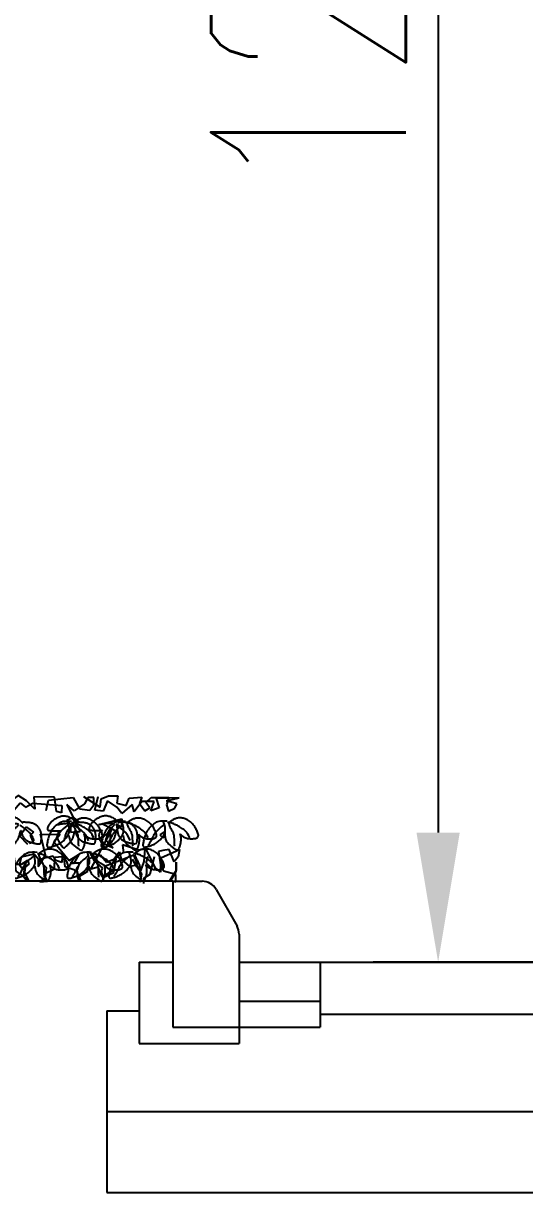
# Model space of a CAD drawing. Header units: millimetres. Extents: x 2 to 5882, y 1831 to 3462.
# Drawn here: x 568.5 to 576.23, y 2594.21 to 2612.23 of the extents above; entities that cross this region are included whole.
import ezdxf

# ---------------------------------------------------------------- set-up
doc = ezdxf.new("R2010")
doc.units = ezdxf.units.MM
for name, color, linetype in [('fz', 7, 'Continuous'), ('LH', 94, 'Continuous'), ('尺寸标注', 4, 'Continuous'), ('标注', 4, 'Continuous')]:
    doc.layers.add(name, color=color, linetype=linetype)
doc.styles.get("Standard").update_dxf_attribs({"font": 'simplex1.shx', "width": 0.7, "bigfont": 'hztxt.shx'})
doc.dimstyles.new('比例1：200', dxfattribs={"dimtxt": 3, "dimasz": 2, "dimexe": 1, "dimexo": 1, "dimgap": 0.5, "dimtad": 1, "dimlfac": 20, "dimzin": 13, "dimdsep": 46, "dimtxsty": 'Standard', "dimcen": -0.09, "dimclrd": 256, "dimclre": 256, "dimclrt": 7, "dimaunit": 1, "dimadec": 0, "dimazin": 0, "dimtfac": 0.0005, "dimtix": 1, "dimtmove": 2, "dimatfit": 3, "dimfxl": 0, "dimtolj": 1, "dimtzin": 13, "dimarcsym": 0})

# ---------------------------------------------------------------- blocks, each defined once
blk = doc.blocks.new('花')
at = {"layer": 'LH', "color": 12}
for p, q in [((-0.595, 0.368), (-0.608, 0.36)), ((-0.583, 0.375), (-0.595, 0.368)), ((-0.57, 0.383), (-0.583, 0.375)), ((-0.557, 0.389), (-0.57, 0.383)), ((-0.543, 0.395), (-0.557, 0.389)), ((-0.53, 0.4), (-0.543, 0.395)), ((-0.517, 0.404), (-0.53, 0.4)), ((-0.504, 0.407), (-0.517, 0.404)), ((-0.491, 0.409), (-0.504, 0.407)), ((-0.478, 0.41), (-0.491, 0.409)), ((-0.464, 0.41), (-0.478, 0.41)), ((-0.45, 0.409), (-0.464, 0.41)), ((-0.435, 0.407), (-0.45, 0.409)), ((-0.42, 0.404), (-0.435, 0.407)), ((-0.404, 0.4), (-0.42, 0.404)), ((-0.387, 0.394), (-0.404, 0.4)), ((-0.369, 0.387), (-0.387, 0.394)), ((-0.35, 0.377), (-0.369, 0.387)), ((-0.331, 0.365), (-0.35, 0.377)), ((-0.311, 0.351), (-0.331, 0.365)), ((0.285, 0.365), (0.269, 0.353)), ((0.302, 0.376), (0.285, 0.365)), ((0.321, 0.386), (0.302, 0.376)), ((0.342, 0.394), (0.321, 0.386)), ((0.367, 0.4), (0.342, 0.394)), ((0.396, 0.404), (0.367, 0.4)), ((0.43, 0.406), (0.396, 0.404)), ((0.43, 0.353), (0.408, 0.404)), ((0.47, 0.406), (0.43, 0.406)), ((0.489, 0.387), (0.475, 0.385)), ((0.502, 0.388), (0.489, 0.387)), ((0.497, 0.388), (0.495, 0.382)), ((0.495, 0.382), (0.495, 0.376)), ((0.495, 0.376), (0.497, 0.368)), ((0.5, 0.392), (0.497, 0.388)), ((0.497, 0.368), (0.5, 0.359)), ((0.504, 0.397), (0.5, 0.392)), ((0.515, 0.387), (0.502, 0.388)), ((0.508, 0.401), (0.504, 0.397)), ((0.514, 0.405), (0.508, 0.401)), ((0.52, 0.409), (0.514, 0.405)), ((0.527, 0.386), (0.515, 0.387)), ((0.527, 0.415), (0.52, 0.409)), ((0.535, 0.42), (0.527, 0.415)), ((0.539, 0.384), (0.527, 0.386)), ((0.543, 0.426), (0.535, 0.42)), ((0.55, 0.381), (0.539, 0.384)), ((0.551, 0.432), (0.543, 0.426)), ((0.562, 0.377), (0.55, 0.381)), ((0.56, 0.439), (0.551, 0.432)), ((0.57, 0.445), (0.56, 0.439)), ((0.575, 0.373), (0.562, 0.377)), ((0.58, 0.451), (0.57, 0.445)), ((0.587, 0.368), (0.575, 0.373)), ((0.59, 0.456), (0.58, 0.451)), ((0.601, 0.363), (0.587, 0.368)), ((0.601, 0.461), (0.59, 0.456)), ((0.612, 0.465), (0.601, 0.461)), ((0.615, 0.358), (0.601, 0.363)), ((0.624, 0.469), (0.612, 0.465)), ((0.637, 0.472), (0.624, 0.469)), ((0.65, 0.474), (0.637, 0.472)), ((0.663, 0.475), (0.65, 0.474)), ((0.678, 0.475), (0.663, 0.475)), ((0.693, 0.474), (0.678, 0.475)), ((0.709, 0.472), (0.693, 0.474)), ((0.726, 0.469), (0.709, 0.472)), ((0.743, 0.465), (0.726, 0.469)), ((0.76, 0.46), (0.743, 0.465)), ((0.778, 0.453), (0.76, 0.46)), ((0.795, 0.445), (0.778, 0.453)), ((0.812, 0.436), (0.795, 0.445)), ((0.829, 0.425), (0.812, 0.436)), ((0.844, 0.413), (0.829, 0.425)), ((0.86, 0.4), (0.844, 0.413)), ((0.874, 0.385), (0.86, 0.4)), ((0.887, 0.37), (0.874, 0.385)), ((0.9, 0.354), (0.887, 0.37)), ((-0.721, 0.211), (-0.723, 0.202)), ((-0.723, 0.202), (-0.723, 0.193)), ((-0.723, 0.193), (-0.722, 0.186)), ((-0.722, 0.186), (-0.719, 0.18)), ((-0.718, 0.222), (-0.721, 0.211)), ((-0.719, 0.18), (-0.715, 0.176)), ((-0.715, 0.233), (-0.718, 0.222)), ((-0.71, 0.244), (-0.715, 0.233)), ((-0.704, 0.256), (-0.71, 0.244)), ((-0.698, 0.267), (-0.704, 0.256)), ((-0.692, 0.278), (-0.698, 0.267)), ((-0.685, 0.288), (-0.692, 0.278)), ((-0.677, 0.298), (-0.685, 0.288)), ((-0.669, 0.307), (-0.677, 0.298)), ((-0.66, 0.316), (-0.669, 0.307)), ((-0.651, 0.325), (-0.66, 0.316)), ((-0.641, 0.334), (-0.651, 0.325)), ((-0.631, 0.343), (-0.641, 0.334)), ((-0.62, 0.351), (-0.631, 0.343)), ((-0.608, 0.36), (-0.62, 0.351)), ((-0.564, 0.269), (-0.576, 0.265)), ((-0.55, 0.272), (-0.564, 0.269)), ((-0.535, 0.277), (-0.55, 0.272)), ((-0.544, 0.179), (-0.536, 0.18)), ((-0.536, 0.18), (-0.529, 0.181)), ((-0.519, 0.281), (-0.535, 0.277)), ((-0.529, 0.181), (-0.523, 0.181)), ((-0.523, 0.181), (-0.519, 0.181)), ((-0.502, 0.285), (-0.519, 0.281)), ((-0.519, 0.181), (-0.517, 0.18)), ((-0.517, 0.18), (-0.516, 0.179)), ((-0.484, 0.289), (-0.502, 0.285)), ((-0.465, 0.292), (-0.484, 0.289)), ((-0.447, 0.295), (-0.465, 0.292)), ((-0.429, 0.298), (-0.447, 0.295)), ((-0.411, 0.299), (-0.429, 0.298)), ((-0.416, 0.178), (-0.411, 0.189)), ((-0.395, 0.3), (-0.411, 0.299)), ((-0.411, 0.189), (-0.406, 0.199)), ((-0.406, 0.199), (-0.401, 0.208)), ((-0.401, 0.208), (-0.395, 0.218)), ((-0.38, 0.3), (-0.395, 0.3)), ((-0.395, 0.218), (-0.389, 0.226)), ((-0.389, 0.226), (-0.382, 0.235)), ((-0.382, 0.235), (-0.375, 0.243)), ((-0.367, 0.3), (-0.38, 0.3)), ((-0.375, 0.243), (-0.367, 0.251)), ((-0.356, 0.298), (-0.367, 0.3)), ((-0.367, 0.251), (-0.36, 0.258)), ((-0.36, 0.258), (-0.353, 0.266)), ((-0.347, 0.296), (-0.356, 0.298)), ((-0.353, 0.266), (-0.347, 0.272)), ((-0.341, 0.293), (-0.347, 0.296)), ((-0.347, 0.272), (-0.342, 0.278)), ((-0.342, 0.278), (-0.339, 0.284)), ((-0.339, 0.289), (-0.341, 0.293)), ((-0.339, 0.284), (-0.339, 0.289)), ((-0.289, 0.271), (-0.314, 0.285)), ((-0.289, 0.333), (-0.311, 0.351)), ((-0.301, 0.174), (-0.3, 0.182)), ((-0.3, 0.182), (-0.299, 0.189)), ((-0.299, 0.189), (-0.297, 0.195)), ((-0.297, 0.195), (-0.295, 0.2)), ((-0.295, 0.2), (-0.294, 0.203)), ((-0.294, 0.203), (-0.292, 0.204)), ((-0.292, 0.204), (-0.29, 0.202)), ((-0.29, 0.202), (-0.288, 0.198)), ((-0.267, 0.312), (-0.289, 0.333)), ((-0.26, 0.255), (-0.289, 0.271)), ((-0.288, 0.198), (-0.286, 0.192)), ((-0.286, 0.192), (-0.284, 0.184)), ((-0.284, 0.184), (-0.281, 0.175)), ((-0.278, 0.33), (-0.28, 0.327)), ((-0.272, 0.332), (-0.278, 0.33)), ((-0.265, 0.333), (-0.272, 0.332)), ((-0.255, 0.334), (-0.265, 0.333)), ((-0.229, 0.235), (-0.26, 0.255)), ((-0.243, 0.335), (-0.255, 0.334)), ((-0.23, 0.335), (-0.243, 0.335)), ((-0.216, 0.336), (-0.23, 0.335)), ((-0.196, 0.212), (-0.229, 0.235)), ((-0.202, 0.336), (-0.216, 0.336)), ((-0.189, 0.335), (-0.202, 0.336)), ((-0.164, 0.184), (-0.196, 0.212)), ((-0.176, 0.335), (-0.189, 0.335)), ((-0.163, 0.334), (-0.176, 0.335)), ((-0.132, 0.15), (-0.164, 0.184)), ((-0.15, 0.333), (-0.163, 0.334)), ((-0.138, 0.331), (-0.15, 0.333)), ((-0.126, 0.329), (-0.138, 0.331)), ((-0.115, 0.326), (-0.126, 0.329)), ((-0.103, 0.323), (-0.115, 0.326)), ((-0.093, 0.319), (-0.103, 0.323)), ((-0.082, 0.315), (-0.093, 0.319)), ((-0.072, 0.31), (-0.082, 0.315)), ((-0.063, 0.304), (-0.072, 0.31)), ((-0.054, 0.298), (-0.063, 0.304)), ((-0.045, 0.292), (-0.054, 0.298)), ((-0.037, 0.285), (-0.045, 0.292)), ((-0.029, 0.278), (-0.037, 0.285)), ((-0.021, 0.27), (-0.029, 0.278)), ((-0.014, 0.262), (-0.021, 0.27)), ((-0.008, 0.253), (-0.014, 0.262)), ((-0.002, 0.244), (-0.008, 0.253)), ((0.003, 0.235), (-0.002, 0.244)), ((0.008, 0.225), (0.003, 0.235)), ((0.013, 0.215), (0.008, 0.225)), ((0.017, 0.205), (0.013, 0.215)), ((0.02, 0.195), (0.017, 0.205)), ((0.023, 0.184), (0.02, 0.195)), ((0.025, 0.173), (0.023, 0.184)), ((0.157, 0.192), (0.15, 0.171)), ((0.165, 0.212), (0.157, 0.192)), ((0.174, 0.232), (0.165, 0.212)), ((0.185, 0.252), (0.174, 0.232)), ((0.197, 0.271), (0.185, 0.252)), ((0.21, 0.289), (0.197, 0.271)), ((0.224, 0.307), (0.21, 0.289)), ((0.238, 0.323), (0.224, 0.307)), ((0.254, 0.338), (0.238, 0.323)), ((0.269, 0.353), (0.254, 0.338)), ((0.286, 0.188), (0.277, 0.169)), ((0.297, 0.207), (0.286, 0.188)), ((0.311, 0.229), (0.297, 0.207)), ((0.33, 0.253), (0.311, 0.229)), ((0.353, 0.281), (0.33, 0.253)), ((0.383, 0.312), (0.353, 0.281)), ((0.42, 0.348), (0.383, 0.312)), ((0.443, 0.31), (0.43, 0.353)), ((0.43, 0.18), (0.44, 0.198)), ((0.44, 0.198), (0.447, 0.219)), ((0.45, 0.274), (0.443, 0.31)), ((0.447, 0.219), (0.451, 0.244)), ((0.449, 0.19), (0.457, 0.157)), ((0.451, 0.244), (0.45, 0.274)), ((0.5, 0.359), (0.505, 0.349)), ((0.505, 0.349), (0.51, 0.337)), ((0.51, 0.337), (0.517, 0.325)), ((0.517, 0.325), (0.524, 0.313)), ((0.524, 0.313), (0.532, 0.301)), ((0.532, 0.301), (0.539, 0.289)), ((0.539, 0.289), (0.547, 0.278)), ((0.547, 0.278), (0.554, 0.267)), ((0.554, 0.267), (0.561, 0.257)), ((0.561, 0.257), (0.567, 0.247)), ((0.567, 0.247), (0.572, 0.236)), ((0.572, 0.236), (0.577, 0.225)), ((0.577, 0.225), (0.582, 0.213)), ((0.582, 0.213), (0.586, 0.199)), ((0.586, 0.199), (0.59, 0.183)), ((0.59, 0.183), (0.593, 0.165)), ((0.63, 0.352), (0.615, 0.358)), ((0.645, 0.345), (0.63, 0.352)), ((0.662, 0.337), (0.645, 0.345)), ((0.678, 0.329), (0.662, 0.337)), ((0.696, 0.32), (0.678, 0.329)), ((0.682, 0.228), (0.682, 0.229)), ((0.682, 0.229), (0.684, 0.228)), ((0.683, 0.226), (0.682, 0.228)), ((0.685, 0.222), (0.683, 0.226)), ((0.684, 0.228), (0.687, 0.225)), ((0.688, 0.217), (0.685, 0.222)), ((0.687, 0.225), (0.692, 0.221)), ((0.691, 0.21), (0.688, 0.217)), ((0.694, 0.202), (0.691, 0.21)), ((0.692, 0.221), (0.698, 0.215)), ((0.697, 0.193), (0.694, 0.202)), ((0.714, 0.31), (0.696, 0.32)), ((0.7, 0.183), (0.697, 0.193)), ((0.698, 0.215), (0.706, 0.209)), ((0.702, 0.172), (0.7, 0.183)), ((0.706, 0.209), (0.715, 0.202)), ((0.732, 0.299), (0.714, 0.31)), ((0.715, 0.202), (0.726, 0.196)), ((0.726, 0.196), (0.737, 0.189)), ((0.751, 0.286), (0.732, 0.299)), ((0.737, 0.189), (0.749, 0.183)), ((0.749, 0.183), (0.762, 0.179)), ((0.769, 0.271), (0.751, 0.286)), ((0.787, 0.254), (0.769, 0.271)), ((0.804, 0.234), (0.787, 0.254)), ((0.82, 0.21), (0.804, 0.234)), ((0.836, 0.182), (0.82, 0.21)), ((0.912, 0.338), (0.9, 0.354)), ((0.91, 0.176), (0.923, 0.18)), ((0.923, 0.322), (0.912, 0.338)), ((0.932, 0.307), (0.923, 0.322)), ((0.923, 0.18), (0.936, 0.185)), ((0.942, 0.291), (0.932, 0.307)), ((0.936, 0.185), (0.946, 0.191)), ((0.949, 0.277), (0.942, 0.291)), ((0.946, 0.191), (0.954, 0.198)), ((0.956, 0.263), (0.949, 0.277)), ((0.954, 0.198), (0.96, 0.206)), ((0.961, 0.25), (0.956, 0.263)), ((0.96, 0.206), (0.964, 0.215)), ((0.964, 0.237), (0.961, 0.25)), ((0.965, 0.226), (0.964, 0.237)), ((0.964, 0.215), (0.965, 0.226)), ((-0.715, 0.176), (-0.709, 0.173)), ((-0.709, 0.173), (-0.702, 0.171)), ((-0.702, 0.171), (-0.693, 0.17)), ((-0.693, 0.17), (-0.684, 0.17)), ((-0.684, 0.17), (-0.674, 0.17)), ((-0.674, 0.17), (-0.662, 0.171)), ((-0.662, 0.171), (-0.651, 0.171)), ((-0.651, 0.171), (-0.638, 0.172)), ((-0.638, 0.172), (-0.626, 0.173)), ((-0.626, 0.173), (-0.613, 0.174)), ((-0.613, 0.174), (-0.6, 0.174)), ((-0.6, 0.174), (-0.588, 0.175)), ((-0.588, 0.175), (-0.576, 0.176)), ((-0.576, 0.176), (-0.564, 0.177)), ((-0.564, 0.177), (-0.554, 0.178)), ((-0.562, 0.123), (-0.563, 0.117)), ((-0.563, 0.117), (-0.563, 0.11)), ((-0.563, 0.11), (-0.562, 0.103)), ((-0.561, 0.129), (-0.562, 0.123)), ((-0.562, 0.103), (-0.562, 0.097)), ((-0.562, 0.097), (-0.561, 0.09)), ((-0.56, 0.135), (-0.561, 0.129)), ((-0.561, 0.09), (-0.56, 0.083)), ((-0.557, 0.14), (-0.56, 0.135)), ((-0.56, 0.083), (-0.559, 0.075)), ((-0.559, 0.075), (-0.558, 0.068)), ((-0.558, 0.068), (-0.556, 0.06)), ((-0.554, 0.146), (-0.557, 0.14)), ((-0.556, 0.06), (-0.553, 0.053)), ((-0.554, 0.178), (-0.544, 0.179)), ((-0.55, 0.151), (-0.554, 0.146)), ((-0.553, 0.053), (-0.55, 0.045)), ((-0.546, 0.156), (-0.55, 0.151)), ((-0.55, 0.045), (-0.547, 0.037)), ((-0.547, 0.037), (-0.543, 0.029)), ((-0.54, 0.16), (-0.546, 0.156)), ((-0.543, 0.029), (-0.538, 0.021)), ((-0.535, 0.165), (-0.54, 0.16)), ((-0.538, 0.021), (-0.533, 0.013)), ((-0.529, 0.169), (-0.535, 0.165)), ((-0.533, 0.013), (-0.527, 0.004)), ((-0.525, 0.172), (-0.529, 0.169)), ((-0.527, 0.004), (-0.522, -0.004)), ((-0.52, 0.175), (-0.525, 0.172)), ((-0.518, 0.177), (-0.52, 0.175)), ((-0.516, 0.179), (-0.518, 0.177)), ((-0.45, 0.03), (-0.445, 0.055)), ((-0.445, 0.055), (-0.441, 0.078)), ((-0.441, 0.078), (-0.437, 0.097)), ((-0.437, 0.097), (-0.434, 0.114)), ((-0.434, 0.114), (-0.431, 0.13)), ((-0.431, 0.13), (-0.427, 0.143)), ((-0.427, 0.143), (-0.424, 0.156)), ((-0.424, 0.156), (-0.42, 0.167)), ((-0.42, 0.167), (-0.416, 0.178)), ((-0.372, -0.003), (-0.365, 0.006)), ((-0.365, 0.006), (-0.358, 0.015)), ((-0.358, 0.015), (-0.352, 0.024)), ((-0.352, 0.024), (-0.346, 0.034)), ((-0.346, 0.034), (-0.34, 0.044)), ((-0.34, 0.044), (-0.335, 0.053)), ((-0.335, 0.053), (-0.33, 0.063)), ((-0.33, 0.063), (-0.325, 0.073)), ((-0.325, 0.073), (-0.322, 0.083)), ((-0.322, 0.083), (-0.318, 0.093)), ((-0.318, 0.093), (-0.315, 0.103)), ((-0.315, 0.103), (-0.313, 0.112)), ((-0.313, 0.112), (-0.311, 0.121)), ((-0.311, 0.121), (-0.309, 0.13)), ((-0.309, 0.13), (-0.307, 0.139)), ((-0.307, 0.139), (-0.306, 0.148)), ((-0.306, 0.148), (-0.304, 0.157)), ((-0.304, 0.157), (-0.303, 0.165)), ((-0.303, 0.165), (-0.301, 0.174)), ((-0.281, 0.175), (-0.278, 0.164)), ((-0.278, 0.164), (-0.275, 0.154)), ((-0.275, 0.154), (-0.271, 0.143)), ((-0.271, 0.143), (-0.267, 0.133)), ((-0.267, 0.133), (-0.262, 0.124)), ((-0.262, 0.124), (-0.257, 0.116)), ((-0.257, 0.116), (-0.252, 0.108)), ((-0.252, 0.108), (-0.246, 0.101)), ((-0.246, 0.101), (-0.24, 0.095)), ((-0.24, 0.095), (-0.234, 0.089)), ((-0.234, 0.089), (-0.228, 0.084)), ((-0.228, 0.084), (-0.221, 0.079)), ((-0.221, 0.079), (-0.215, 0.074)), ((-0.215, 0.074), (-0.209, 0.069)), ((-0.209, 0.069), (-0.202, 0.064)), ((-0.202, 0.064), (-0.196, 0.06)), ((-0.196, 0.06), (-0.189, 0.056)), ((-0.189, 0.056), (-0.181, 0.052)), ((-0.181, 0.052), (-0.174, 0.048)), ((-0.174, 0.048), (-0.165, 0.045)), ((-0.165, 0.045), (-0.156, 0.042)), ((-0.156, 0.042), (-0.147, 0.039)), ((-0.147, 0.039), (-0.137, 0.037)), ((-0.137, 0.037), (-0.127, 0.035)), ((-0.103, 0.11), (-0.132, 0.15)), ((-0.127, 0.035), (-0.117, 0.033)), ((-0.117, 0.033), (-0.107, 0.031)), ((-0.107, 0.031), (-0.097, 0.03)), ((-0.077, 0.061), (-0.103, 0.11)), ((-0.097, 0.03), (-0.087, 0.028)), ((-0.087, 0.028), (-0.078, 0.027)), ((-0.078, 0.027), (-0.068, 0.025)), ((-0.068, 0.025), (-0.06, 0.024)), ((-0.06, 0.024), (-0.051, 0.023)), ((-0.051, 0.023), (-0.043, 0.022)), ((-0.043, 0.022), (-0.036, 0.021)), ((-0.036, 0.021), (-0.028, 0.021)), ((-0.028, 0.021), (-0.021, 0.02)), ((-0.021, 0.02), (-0.015, 0.02)), ((-0.015, 0.02), (-0.008, 0.02)), ((-0.008, 0.02), (-0.002, 0.02)), ((-0.002, 0.02), (0.003, 0.021)), ((0.003, 0.021), (0.008, 0.021)), ((0.008, 0.021), (0.013, 0.022)), ((0.013, 0.022), (0.017, 0.024)), ((0.017, 0.024), (0.02, 0.026)), ((0.02, 0.026), (0.023, 0.028)), ((0.023, 0.028), (0.025, 0.03)), ((0.027, 0.162), (0.025, 0.173)), ((0.025, 0.03), (0.026, 0.033)), ((0.026, 0.033), (0.028, 0.037)), ((0.029, 0.151), (0.027, 0.162)), ((0.028, 0.04), (0.029, 0.045)), ((0.028, 0.037), (0.028, 0.04)), ((0.03, 0.14), (0.029, 0.151)), ((0.029, 0.045), (0.03, 0.05)), ((0.031, 0.129), (0.03, 0.14)), ((0.03, 0.055), (0.031, 0.061)), ((0.03, 0.05), (0.03, 0.055)), ((0.032, 0.119), (0.031, 0.129)), ((0.031, 0.068), (0.032, 0.075)), ((0.031, 0.061), (0.031, 0.068)), ((0.032, 0.109), (0.032, 0.119)), ((0.032, 0.1), (0.032, 0.109)), ((0.032, 0.091), (0.032, 0.1)), ((0.032, 0.083), (0.032, 0.091)), ((0.032, 0.075), (0.032, 0.083)), ((0.126, 0.032), (0.125, 0.02)), ((0.125, 0.02), (0.126, 0.01)), ((0.127, 0.045), (0.126, 0.032)), ((0.126, 0.01), (0.127, 0.001)), ((0.128, 0.06), (0.127, 0.045)), ((0.127, 0.001), (0.128, -0.006)), ((0.13, 0.076), (0.128, 0.06)), ((0.133, 0.093), (0.13, 0.076)), ((0.136, 0.112), (0.133, 0.093)), ((0.139, 0.131), (0.136, 0.112)), ((0.144, 0.151), (0.139, 0.131)), ((0.15, 0.171), (0.144, 0.151)), ((0.214, 0.026), (0.201, 0.007)), ((0.21, -0.003), (0.224, 0.002)), ((0.224, 0.045), (0.214, 0.026)), ((0.234, 0.063), (0.224, 0.045)), ((0.224, 0.002), (0.239, 0.009)), ((0.242, 0.081), (0.234, 0.063)), ((0.239, 0.009), (0.255, 0.016)), ((0.249, 0.099), (0.242, 0.081)), ((0.256, 0.116), (0.249, 0.099)), ((0.255, 0.016), (0.27, 0.023)), ((0.263, 0.134), (0.256, 0.116)), ((0.27, 0.151), (0.263, 0.134)), ((0.277, 0.169), (0.27, 0.151)), ((0.27, 0.023), (0.286, 0.031)), ((0.286, 0.031), (0.301, 0.04)), ((0.301, 0.04), (0.316, 0.05)), ((0.316, 0.05), (0.33, 0.06)), ((0.33, 0.06), (0.343, 0.07)), ((0.343, 0.07), (0.355, 0.082)), ((0.355, 0.082), (0.367, 0.093)), ((0.367, 0.093), (0.378, 0.106)), ((0.378, 0.106), (0.389, 0.119)), ((0.389, 0.119), (0.399, 0.133)), ((0.399, 0.133), (0.41, 0.148)), ((0.41, 0.148), (0.42, 0.163)), ((0.42, 0.163), (0.43, 0.18)), ((0.457, 0.157), (0.467, 0.13)), ((0.467, 0.13), (0.479, 0.107)), ((0.479, 0.107), (0.491, 0.089)), ((0.491, 0.089), (0.504, 0.074)), ((0.504, 0.074), (0.517, 0.061)), ((0.517, 0.061), (0.53, 0.051)), ((0.53, 0.051), (0.542, 0.043)), ((0.542, 0.043), (0.553, 0.035)), ((0.553, 0.035), (0.563, 0.029)), ((0.563, 0.029), (0.573, 0.023)), ((0.573, 0.023), (0.581, 0.017)), ((0.581, 0.017), (0.59, 0.013)), ((0.59, 0.013), (0.597, 0.008)), ((0.593, 0.165), (0.595, 0.145)), ((0.595, 0.145), (0.598, 0.125)), ((0.597, 0.008), (0.605, 0.004)), ((0.598, 0.125), (0.6, 0.104)), ((0.6, 0.104), (0.602, 0.084)), ((0.602, 0.084), (0.605, 0.065)), ((0.605, 0.065), (0.608, 0.048)), ((0.605, 0.004), (0.612, -0.001)), ((0.608, 0.048), (0.612, 0.035)), ((0.682, -0.003), (0.685, 0.004)), ((0.685, 0.004), (0.687, 0.011)), ((0.687, 0.011), (0.69, 0.019)), ((0.69, 0.019), (0.693, 0.028)), ((0.693, 0.028), (0.695, 0.037)), ((0.695, 0.037), (0.698, 0.046)), ((0.698, 0.046), (0.7, 0.056)), ((0.7, 0.056), (0.702, 0.066)), ((0.704, 0.161), (0.702, 0.172)), ((0.702, 0.066), (0.703, 0.077)), ((0.703, 0.077), (0.705, 0.088)), ((0.705, 0.149), (0.704, 0.161)), ((0.706, 0.137), (0.705, 0.149)), ((0.705, 0.088), (0.706, 0.1)), ((0.706, 0.124), (0.706, 0.137)), ((0.706, 0.112), (0.706, 0.124)), ((0.706, 0.1), (0.706, 0.112)), ((0.762, 0.179), (0.776, 0.175)), ((0.776, 0.175), (0.79, 0.172)), ((0.79, 0.172), (0.804, 0.17)), ((0.804, 0.17), (0.819, 0.168)), ((0.819, 0.168), (0.834, 0.168)), ((0.834, 0.168), (0.85, 0.168)), ((0.85, 0.168), (0.865, 0.169)), ((0.865, 0.169), (0.881, 0.171)), ((0.881, 0.171), (0.896, 0.173)), ((0.896, 0.173), (0.91, 0.176)), ((-0.522, -0.004), (-0.515, -0.013)), ((-0.515, -0.013), (-0.508, -0.022)), ((-0.508, -0.022), (-0.501, -0.03)), ((-0.501, -0.03), (-0.493, -0.039)), ((-0.493, -0.039), (-0.486, -0.047)), ((-0.486, -0.047), (-0.478, -0.055)), ((-0.478, -0.055), (-0.471, -0.062)), ((-0.471, -0.062), (-0.463, -0.068)), ((-0.463, -0.068), (-0.457, -0.072)), ((-0.457, -0.072), (-0.45, -0.075)), ((-0.45, -0.075), (-0.445, -0.076)), ((-0.445, -0.076), (-0.44, -0.076)), ((-0.44, -0.076), (-0.435, -0.074)), ((-0.435, -0.074), (-0.431, -0.071)), ((-0.431, -0.071), (-0.426, -0.066)), ((-0.426, -0.066), (-0.422, -0.061)), ((-0.422, -0.061), (-0.417, -0.055)), ((-0.417, -0.055), (-0.412, -0.049)), ((-0.412, -0.049), (-0.406, -0.042)), ((-0.406, -0.042), (-0.4, -0.035)), ((-0.4, -0.035), (-0.393, -0.027)), ((-0.393, -0.027), (-0.386, -0.019)), ((-0.386, -0.019), (-0.379, -0.011)), ((-0.379, -0.011), (-0.372, -0.003)), ((-0.216, -0.167), (-0.232, -0.181)), ((-0.2, -0.154), (-0.216, -0.167)), ((-0.183, -0.143), (-0.2, -0.154)), ((-0.164, -0.134), (-0.183, -0.143)), ((-0.143, -0.126), (-0.164, -0.134)), ((-0.118, -0.12), (-0.143, -0.126)), ((-0.089, -0.116), (-0.118, -0.12)), ((-0.065, -0.171), (-0.102, -0.207)), ((-0.055, -0.113), (-0.089, -0.116)), ((-0.056, -0.166), (-0.078, -0.115)), ((-0.042, -0.209), (-0.056, -0.166)), ((-0.015, -0.113), (-0.055, -0.113)), ((0.004, -0.132), (-0.01, -0.135)), ((0.017, -0.132), (0.004, -0.132)), ((0.012, -0.132), (0.01, -0.137)), ((0.01, -0.137), (0.01, -0.144)), ((0.01, -0.144), (0.012, -0.151)), ((0.015, -0.127), (0.012, -0.132)), ((0.012, -0.151), (0.015, -0.16)), ((0.018, -0.123), (0.015, -0.127)), ((0.015, -0.16), (0.019, -0.171)), ((0.03, -0.132), (0.017, -0.132)), ((0.023, -0.119), (0.018, -0.123)), ((0.019, -0.171), (0.025, -0.182)), ((0.029, -0.115), (0.023, -0.119)), ((0.035, -0.11), (0.029, -0.115)), ((0.042, -0.133), (0.03, -0.132)), ((0.042, -0.105), (0.035, -0.11)), ((0.05, -0.099), (0.042, -0.105)), ((0.053, -0.136), (0.042, -0.133)), ((0.058, -0.093), (0.05, -0.099)), ((0.065, -0.139), (0.053, -0.136)), ((0.066, -0.087), (0.058, -0.093)), ((0.077, -0.142), (0.065, -0.139)), ((0.075, -0.081), (0.066, -0.087)), ((0.085, -0.075), (0.075, -0.081)), ((0.089, -0.147), (0.077, -0.142)), ((0.095, -0.069), (0.085, -0.075)), ((0.102, -0.151), (0.089, -0.147)), ((0.105, -0.063), (0.095, -0.069)), ((0.116, -0.156), (0.102, -0.151)), ((0.116, -0.059), (0.105, -0.063)), ((0.127, -0.054), (0.116, -0.059)), ((0.13, -0.162), (0.116, -0.156)), ((0.139, -0.051), (0.127, -0.054)), ((0.128, -0.006), (0.131, -0.012)), ((0.145, -0.168), (0.13, -0.162)), ((0.131, -0.012), (0.135, -0.016)), ((0.135, -0.016), (0.141, -0.018)), ((0.151, -0.048), (0.139, -0.051)), ((0.141, -0.018), (0.147, -0.02)), ((0.16, -0.175), (0.145, -0.168)), ((0.147, -0.02), (0.155, -0.02)), ((0.165, -0.046), (0.151, -0.048)), ((0.155, -0.02), (0.164, -0.018)), ((0.176, -0.182), (0.16, -0.175)), ((0.164, -0.018), (0.174, -0.016)), ((0.178, -0.045), (0.165, -0.046)), ((0.174, -0.016), (0.185, -0.013)), ((0.193, -0.045), (0.178, -0.045)), ((0.185, -0.013), (0.197, -0.008)), ((0.208, -0.045), (0.193, -0.045)), ((0.197, -0.008), (0.21, -0.003)), ((0.224, -0.047), (0.208, -0.045)), ((0.241, -0.05), (0.224, -0.047)), ((0.258, -0.054), (0.241, -0.05)), ((0.275, -0.06), (0.258, -0.054)), ((0.293, -0.066), (0.275, -0.06)), ((0.31, -0.074), (0.293, -0.066)), ((0.327, -0.083), (0.31, -0.074)), ((0.344, -0.094), (0.327, -0.083)), ((0.359, -0.106), (0.344, -0.094)), ((0.374, -0.12), (0.359, -0.106)), ((0.389, -0.134), (0.374, -0.12)), ((0.402, -0.15), (0.389, -0.134)), ((0.415, -0.165), (0.402, -0.15)), ((0.427, -0.181), (0.415, -0.165)), ((0.612, -0.001), (0.619, -0.005)), ((0.619, -0.005), (0.626, -0.009)), ((0.626, -0.009), (0.633, -0.013)), ((0.633, -0.013), (0.64, -0.016)), ((0.64, -0.016), (0.646, -0.019)), ((0.646, -0.019), (0.652, -0.021)), ((0.652, -0.021), (0.658, -0.022)), ((0.658, -0.022), (0.663, -0.022)), ((0.663, -0.022), (0.667, -0.02)), ((0.667, -0.02), (0.672, -0.017)), ((0.672, -0.017), (0.675, -0.013)), ((0.675, -0.013), (0.679, -0.008)), ((0.679, -0.008), (0.682, -0.003)), ((-0.335, -0.348), (-0.341, -0.369)), ((-0.328, -0.328), (-0.335, -0.348)), ((-0.32, -0.308), (-0.328, -0.328)), ((-0.311, -0.288), (-0.32, -0.308)), ((-0.3, -0.268), (-0.311, -0.288)), ((-0.288, -0.249), (-0.3, -0.268)), ((-0.275, -0.23), (-0.288, -0.249)), ((-0.261, -0.213), (-0.275, -0.23)), ((-0.247, -0.196), (-0.261, -0.213)), ((-0.232, -0.181), (-0.247, -0.196)), ((-0.208, -0.35), (-0.215, -0.368)), ((-0.199, -0.332), (-0.208, -0.35)), ((-0.188, -0.312), (-0.199, -0.332)), ((-0.174, -0.29), (-0.188, -0.312)), ((-0.156, -0.266), (-0.174, -0.29)), ((-0.132, -0.238), (-0.156, -0.266)), ((-0.102, -0.207), (-0.132, -0.238)), ((-0.075, -0.372), (-0.065, -0.356)), ((-0.065, -0.356), (-0.055, -0.34)), ((-0.055, -0.34), (-0.045, -0.321)), ((-0.045, -0.321), (-0.038, -0.3)), ((-0.035, -0.245), (-0.042, -0.209)), ((-0.038, -0.3), (-0.034, -0.275)), ((-0.037, -0.329), (-0.028, -0.362)), ((-0.034, -0.275), (-0.035, -0.245)), ((0.025, -0.182), (0.032, -0.194)), ((0.032, -0.194), (0.039, -0.206)), ((0.039, -0.206), (0.047, -0.219)), ((0.047, -0.219), (0.054, -0.231)), ((0.054, -0.231), (0.062, -0.242)), ((0.062, -0.242), (0.069, -0.253)), ((0.069, -0.253), (0.076, -0.263)), ((0.076, -0.263), (0.082, -0.273)), ((0.082, -0.273), (0.087, -0.283)), ((0.087, -0.283), (0.092, -0.294)), ((0.092, -0.294), (0.097, -0.307)), ((0.097, -0.307), (0.101, -0.32)), ((0.101, -0.32), (0.105, -0.336)), ((0.105, -0.336), (0.107, -0.354)), ((0.107, -0.354), (0.11, -0.374)), ((0.193, -0.19), (0.176, -0.182)), ((0.211, -0.199), (0.193, -0.19)), ((0.197, -0.291), (0.197, -0.29)), ((0.197, -0.29), (0.199, -0.291)), ((0.198, -0.294), (0.197, -0.291)), ((0.2, -0.298), (0.198, -0.294)), ((0.199, -0.291), (0.202, -0.294)), ((0.203, -0.303), (0.2, -0.298)), ((0.202, -0.294), (0.207, -0.299)), ((0.206, -0.31), (0.203, -0.303)), ((0.209, -0.318), (0.206, -0.31)), ((0.207, -0.299), (0.213, -0.304)), ((0.212, -0.327), (0.209, -0.318)), ((0.229, -0.209), (0.211, -0.199)), ((0.215, -0.337), (0.212, -0.327)), ((0.213, -0.304), (0.221, -0.31)), ((0.217, -0.347), (0.215, -0.337)), ((0.219, -0.359), (0.217, -0.347)), ((0.22, -0.371), (0.219, -0.359)), ((0.221, -0.31), (0.23, -0.317)), ((0.247, -0.22), (0.229, -0.209)), ((0.23, -0.317), (0.241, -0.324)), ((0.241, -0.324), (0.252, -0.33)), ((0.265, -0.233), (0.247, -0.22)), ((0.252, -0.33), (0.264, -0.336)), ((0.264, -0.336), (0.277, -0.341)), ((0.284, -0.248), (0.265, -0.233)), ((0.277, -0.341), (0.29, -0.345)), ((0.302, -0.266), (0.284, -0.248)), ((0.29, -0.345), (0.305, -0.348)), ((0.319, -0.286), (0.302, -0.266)), ((0.305, -0.348), (0.319, -0.35)), ((0.335, -0.31), (0.319, -0.286)), ((0.319, -0.35), (0.334, -0.351)), ((0.334, -0.351), (0.349, -0.352)), ((0.35, -0.337), (0.335, -0.31)), ((0.349, -0.352), (0.365, -0.351)), ((0.365, -0.351), (0.38, -0.35)), ((0.38, -0.35), (0.395, -0.349)), ((0.395, -0.349), (0.41, -0.346)), ((0.41, -0.346), (0.425, -0.343)), ((0.425, -0.343), (0.438, -0.339)), ((0.437, -0.197), (0.427, -0.181)), ((0.447, -0.213), (0.437, -0.197)), ((0.438, -0.339), (0.45, -0.334)), ((0.456, -0.228), (0.447, -0.213)), ((0.45, -0.334), (0.461, -0.328)), ((0.464, -0.243), (0.456, -0.228)), ((0.461, -0.328), (0.469, -0.321)), ((0.471, -0.257), (0.464, -0.243)), ((0.469, -0.321), (0.475, -0.313)), ((0.476, -0.27), (0.471, -0.257)), ((0.475, -0.313), (0.479, -0.304)), ((0.479, -0.282), (0.476, -0.27)), ((0.48, -0.294), (0.479, -0.282)), ((0.479, -0.304), (0.48, -0.294)), ((-0.359, -0.488), (-0.36, -0.499)), ((-0.36, -0.499), (-0.36, -0.509)), ((-0.36, -0.509), (-0.359, -0.518)), ((-0.358, -0.474), (-0.359, -0.488)), ((-0.359, -0.518), (-0.357, -0.525)), ((-0.357, -0.46), (-0.358, -0.474)), ((-0.355, -0.444), (-0.357, -0.46)), ((-0.357, -0.525), (-0.354, -0.531)), ((-0.352, -0.426), (-0.355, -0.444)), ((-0.354, -0.531), (-0.35, -0.535)), ((-0.349, -0.408), (-0.352, -0.426)), ((-0.35, -0.535), (-0.344, -0.538)), ((-0.346, -0.388), (-0.349, -0.408)), ((-0.341, -0.369), (-0.346, -0.388)), ((-0.344, -0.538), (-0.338, -0.539)), ((-0.338, -0.539), (-0.33, -0.539)), ((-0.33, -0.539), (-0.321, -0.538)), ((-0.321, -0.538), (-0.311, -0.535)), ((-0.311, -0.535), (-0.3, -0.532)), ((-0.3, -0.532), (-0.288, -0.528)), ((-0.288, -0.528), (-0.275, -0.523)), ((-0.271, -0.494), (-0.284, -0.513)), ((-0.275, -0.523), (-0.261, -0.517)), ((-0.261, -0.475), (-0.271, -0.494)), ((-0.251, -0.457), (-0.261, -0.475)), ((-0.261, -0.517), (-0.246, -0.511)), ((-0.243, -0.439), (-0.251, -0.457)), ((-0.246, -0.511), (-0.231, -0.504)), ((-0.236, -0.421), (-0.243, -0.439)), ((-0.229, -0.403), (-0.236, -0.421)), ((-0.231, -0.504), (-0.215, -0.496)), ((-0.222, -0.386), (-0.229, -0.403)), ((-0.215, -0.368), (-0.222, -0.386)), ((-0.215, -0.496), (-0.199, -0.488)), ((-0.199, -0.488), (-0.184, -0.479)), ((-0.184, -0.479), (-0.169, -0.47)), ((-0.169, -0.47), (-0.155, -0.46)), ((-0.155, -0.46), (-0.142, -0.449)), ((-0.142, -0.449), (-0.13, -0.438)), ((-0.13, -0.438), (-0.118, -0.426)), ((-0.118, -0.426), (-0.107, -0.414)), ((-0.107, -0.414), (-0.096, -0.4)), ((-0.096, -0.4), (-0.086, -0.386)), ((-0.086, -0.386), (-0.075, -0.372)), ((-0.028, -0.362), (-0.018, -0.39)), ((-0.018, -0.39), (-0.007, -0.412)), ((-0.007, -0.412), (0.006, -0.431)), ((0.006, -0.431), (0.019, -0.446)), ((0.019, -0.446), (0.032, -0.458)), ((0.032, -0.458), (0.045, -0.468)), ((0.045, -0.468), (0.057, -0.477)), ((0.057, -0.477), (0.068, -0.484)), ((0.068, -0.484), (0.078, -0.491)), ((0.078, -0.491), (0.088, -0.497)), ((0.088, -0.497), (0.096, -0.502)), ((0.096, -0.502), (0.105, -0.507)), ((0.105, -0.507), (0.112, -0.511)), ((0.11, -0.374), (0.112, -0.395)), ((0.112, -0.395), (0.115, -0.416)), ((0.112, -0.511), (0.12, -0.516)), ((0.115, -0.416), (0.117, -0.436)), ((0.117, -0.436), (0.12, -0.455)), ((0.12, -0.455), (0.123, -0.471)), ((0.12, -0.516), (0.127, -0.52)), ((0.123, -0.471), (0.127, -0.485)), ((0.127, -0.52), (0.134, -0.524)), ((0.134, -0.524), (0.141, -0.529)), ((0.141, -0.529), (0.148, -0.532)), ((0.148, -0.532), (0.155, -0.536)), ((0.155, -0.536), (0.161, -0.538)), ((0.161, -0.538), (0.167, -0.54)), ((0.167, -0.54), (0.173, -0.541)), ((0.178, -0.541), (0.182, -0.539)), ((0.182, -0.539), (0.186, -0.537)), ((0.186, -0.537), (0.19, -0.533)), ((0.19, -0.533), (0.193, -0.528)), ((0.193, -0.528), (0.197, -0.522)), ((0.197, -0.522), (0.199, -0.515)), ((0.199, -0.515), (0.202, -0.508)), ((0.202, -0.508), (0.205, -0.5)), ((0.205, -0.5), (0.207, -0.492)), ((0.207, -0.492), (0.21, -0.483)), ((0.21, -0.483), (0.212, -0.473)), ((0.212, -0.473), (0.215, -0.463)), ((0.215, -0.463), (0.217, -0.453)), ((0.217, -0.453), (0.218, -0.442)), ((0.218, -0.442), (0.22, -0.431)), ((0.221, -0.383), (0.22, -0.371)), ((0.22, -0.431), (0.221, -0.42)), ((0.221, -0.395), (0.221, -0.383)), ((0.221, -0.408), (0.221, -0.395)), ((0.221, -0.42), (0.221, -0.408)), ((0.173, -0.541), (0.178, -0.541))]:
    blk.add_line(p, q, dxfattribs=at)
blk = doc.blocks.new('LIM43')
at = {"color": 98}
for p, q in [((942284.411, 2579500.672), (942284.541, 2579500.766)), ((942284.541, 2579500.766), (942284.604, 2579500.685)), ((942284.604, 2579500.685), (942284.605, 2579500.765)), ((942284.605, 2579500.765), (942284.941, 2579500.76)), ((942284.765, 2579500.779), (942284.763, 2579500.635)), ((942285.019, 2579500.631), (942284.765, 2579500.779)), ((942284.941, 2579500.76), (942284.954, 2579500.584)), ((942285.069, 2579500.759), (942285.019, 2579500.631)), ((942285.181, 2579500.773), (942285.069, 2579500.759)), ((942285.261, 2579500.772), (942285.181, 2579500.773)), ((942285.291, 2579500.612), (942285.261, 2579500.772)), ((942285.34, 2579500.739), (942285.613, 2579500.783)), ((942285.484, 2579500.673), (942285.389, 2579500.786)), ((942285.613, 2579500.783), (942285.772, 2579500.701)), ((942285.885, 2579500.779), (942285.613, 2579500.751)), ((942286.029, 2579500.777), (942285.883, 2579500.604)), ((942285.916, 2579500.699), (942285.885, 2579500.779)), ((942286.202, 2579500.567), (942286.029, 2579500.777)), ((942286.331, 2579500.613), (942286.397, 2579500.756)), ((942286.397, 2579500.756), (942286.7, 2579500.688)), ((942286.813, 2579500.783), (942286.749, 2579500.736)), ((942286.94, 2579500.701), (942286.813, 2579500.783)), ((942287.373, 2579500.759), (942287.053, 2579500.763)), ((942287.053, 2579500.763), (942287.067, 2579500.571)), ((942287.402, 2579500.535), (942287.373, 2579500.759)), ((942287.821, 2579500.769), (942288.075, 2579500.606)), ((942287.995, 2579500.559), (942288.045, 2579500.766)), ((942288.093, 2579500.733), (942288.206, 2579500.78)), ((942288.206, 2579500.78), (942288.35, 2579500.778)), ((942288.35, 2579500.778), (942288.332, 2579500.666)), ((942288.525, 2579500.743), (942288.717, 2579500.757)), ((942288.717, 2579500.757), (942288.684, 2579500.661)), ((942284.763, 2579500.635), (942284.745, 2579500.507)), ((942284.954, 2579500.584), (942285.291, 2579500.612)), ((942285.339, 2579500.643), (942285.34, 2579500.739)), ((942285.611, 2579500.591), (942285.484, 2579500.673)), ((942285.613, 2579500.751), (942285.611, 2579500.591)), ((942285.772, 2579500.701), (942285.916, 2579500.699)), ((942285.883, 2579500.604), (942286.008, 2579500.41)), ((942285.979, 2579500.65), (942286.125, 2579500.744)), ((942286.125, 2579500.744), (942286.331, 2579500.613)), ((942286.269, 2579500.726), (942286.202, 2579500.567)), ((942286.557, 2579500.754), (942286.269, 2579500.726)), ((942286.571, 2579500.578), (942286.557, 2579500.754)), ((942286.7, 2579500.688), (942286.571, 2579500.578)), ((942286.746, 2579500.56), (942286.844, 2579500.67)), ((942286.844, 2579500.67), (942286.923, 2579500.605)), ((942286.923, 2579500.605), (942287.036, 2579500.668)), ((942287.067, 2579500.571), (942286.94, 2579500.701)), ((942287.036, 2579500.668), (942287.483, 2579500.63)), ((942287.242, 2579500.553), (942287.277, 2579500.712)), ((942287.277, 2579500.712), (942287.661, 2579500.755)), ((942287.483, 2579500.63), (942287.482, 2579500.518)), ((942287.674, 2579500.547), (942287.564, 2579500.644)), ((942287.564, 2579500.644), (942287.766, 2579500.226)), ((942287.661, 2579500.755), (942287.755, 2579500.578)), ((942287.836, 2579500.657), (942287.674, 2579500.547)), ((942287.755, 2579500.578), (942287.915, 2579500.56)), ((942287.885, 2579500.752), (942287.836, 2579500.657)), ((942287.981, 2579500.751), (942287.885, 2579500.752)), ((942287.915, 2579500.56), (942287.98, 2579500.639)), ((942287.98, 2579500.639), (942287.981, 2579500.751)), ((942288.075, 2579500.606), (942288.093, 2579500.733)), ((942288.189, 2579500.7), (942288.122, 2579500.541)), ((942288.331, 2579500.602), (942288.189, 2579500.7)), ((942288.41, 2579500.505), (942288.331, 2579500.602)), ((942288.332, 2579500.666), (942288.476, 2579500.632)), ((942288.572, 2579500.647), (942288.41, 2579500.505)), ((942288.476, 2579500.632), (942288.525, 2579500.743)), ((942288.602, 2579500.534), (942288.572, 2579500.647)), ((942288.717, 2579500.693), (942288.602, 2579500.534)), ((942288.684, 2579500.661), (942288.763, 2579500.548)), ((942288.909, 2579500.69), (942288.717, 2579500.693)), ((942288.763, 2579500.548), (942288.843, 2579500.595)), ((942288.78, 2579500.676), (942288.861, 2579500.755)), ((942288.843, 2579500.595), (942288.78, 2579500.676)), ((942288.859, 2579500.547), (942288.909, 2579500.69)), ((942288.987, 2579500.593), (942288.859, 2579500.547)), ((942288.861, 2579500.755), (942288.957, 2579500.753)), ((942289.293, 2579500.749), (942288.941, 2579500.738)), ((942288.941, 2579500.738), (942288.987, 2579500.593)), ((942288.957, 2579500.753), (942289.133, 2579500.751)), ((942289.133, 2579500.751), (942289.1, 2579500.639)), ((942289.1, 2579500.639), (942289.131, 2579500.543)), ((942289.101, 2579500.703), (942289.293, 2579500.749)), ((942289.26, 2579500.653), (942289.101, 2579500.703)), ((942289.131, 2579500.543), (942289.227, 2579500.59)), ((942289.227, 2579500.59), (942289.26, 2579500.653)), ((942284.745, 2579500.507), (942284.458, 2579500.559)), ((942284.458, 2579500.559), (942284.485, 2579500.239)), ((942284.679, 2579500.316), (942284.504, 2579500.43)), ((942286.008, 2579500.41), (942286.058, 2579500.569)), ((942287.482, 2579500.518), (942287.402, 2579500.535)), ((942287.56, 2579500.405), (942287.657, 2579500.451)), ((942287.624, 2579500.34), (942287.56, 2579500.405)), ((942287.657, 2579500.451), (942287.736, 2579500.386)), ((942288.122, 2579500.541), (942287.995, 2579500.559)), ((942288.104, 2579500.349), (942288.409, 2579500.425)), ((942288.409, 2579500.425), (942288.407, 2579500.297)), ((942284.485, 2579500.239), (942284.679, 2579500.316)), ((942284.66, 2579500.109), (942284.758, 2579500.267)), ((942284.758, 2579500.267), (942284.819, 2579500.058)), ((942285.544, 2579500.384), (942285.462, 2579500.226)), ((942285.462, 2579500.226), (942285.541, 2579500.192)), ((942285.575, 2579500.336), (942285.527, 2579500.369)), ((942285.541, 2579500.192), (942285.671, 2579500.303)), ((942285.671, 2579500.303), (942285.575, 2579500.336)), ((942286.197, 2579500.199), (942286.118, 2579500.249)), ((942286.215, 2579500.311), (942286.197, 2579500.199)), ((942286.327, 2579500.326), (942286.215, 2579500.311)), ((942286.837, 2579500.159), (942286.935, 2579500.301)), ((942286.935, 2579500.301), (942287.046, 2579500.22)), ((942287.046, 2579500.22), (942286.997, 2579500.173)), ((942287.622, 2579500.212), (942287.624, 2579500.34)), ((942287.766, 2579500.226), (942287.622, 2579500.212)), ((942287.736, 2579500.386), (942287.688, 2579500.339)), ((942287.934, 2579499.648), (942288.263, 2579500.267)), ((942288.263, 2579500.267), (942288.084, 2579500.11)), ((942288.263, 2579500.267), (942288.104, 2579500.349)), ((942288.342, 2579500.218), (942288.263, 2579500.267)), ((942288.328, 2579500.346), (942288.342, 2579500.218)), ((942288.407, 2579500.297), (942288.328, 2579500.346)), ((942289.062, 2579500.224), (942288.998, 2579500.177)), ((942289.078, 2579500.176), (942289.079, 2579500.272)), ((942284.819, 2579500.058), (942284.98, 2579500.12)), ((942284.946, 2579499.977), (942285.091, 2579500.071)), ((942285.091, 2579500.071), (942285.073, 2579499.895)), ((942286.514, 2579499.939), (942286.308, 2579500.07)), ((942286.308, 2579500.07), (942286.369, 2579499.909)), ((942286.963, 2579500.029), (942286.837, 2579500.159)), ((942287.044, 2579500.06), (942286.979, 2579500.045)), ((942286.997, 2579500.173), (942287.044, 2579500.06)), ((942287.157, 2579500.186), (942287.461, 2579500.182)), ((942287.233, 2579499.866), (942287.157, 2579500.186)), ((942287.461, 2579500.182), (942287.364, 2579500.072)), ((942287.364, 2579500.072), (942287.6, 2579499.781)), ((942288.084, 2579500.11), (942288.132, 2579500.045)), ((942288.132, 2579500.045), (942288.275, 2579499.979)), ((942288.164, 2579500.093), (942288.23, 2579500.204)), ((942288.275, 2579499.979), (942288.164, 2579500.093)), ((942288.23, 2579500.204), (942288.228, 2579500.044)), ((942288.998, 2579500.177), (942289.045, 2579500.129)), ((942289.045, 2579500.129), (942289.078, 2579500.176)), ((942284.465, 2579499.919), (942284.464, 2579499.839)), ((942284.528, 2579499.839), (942284.465, 2579499.919)), ((942284.625, 2579499.885), (942284.608, 2579499.853)), ((942284.753, 2579499.915), (942284.625, 2579499.885)), ((942284.656, 2579499.821), (942284.817, 2579499.883)), ((942284.72, 2579499.852), (942284.753, 2579499.915)), ((942284.817, 2579499.883), (942284.864, 2579499.818)), ((942284.943, 2579499.785), (942284.946, 2579499.977)), ((942285.073, 2579499.895), (942285.106, 2579499.943)), ((942285.106, 2579499.943), (942285.216, 2579499.829)), ((942285.362, 2579499.971), (942285.297, 2579499.908)), ((942285.297, 2579499.908), (942285.391, 2579499.779)), ((942285.504, 2579499.841), (942285.362, 2579499.971)), ((942285.538, 2579499.937), (942285.504, 2579499.841)), ((942285.535, 2579499.777), (942285.633, 2579499.871)), ((942285.679, 2579499.727), (942285.538, 2579499.937)), ((942285.633, 2579499.871), (942285.743, 2579499.774)), ((942285.841, 2579499.885), (942285.839, 2579499.773)), ((942285.951, 2579499.771), (942285.841, 2579499.885)), ((942286.047, 2579499.706), (942286.225, 2579499.895)), ((942286.082, 2579499.993), (942286.065, 2579499.897)), ((942286.065, 2579499.897), (942286.239, 2579499.703)), ((942286.225, 2579499.895), (942286.082, 2579499.993)), ((942286.531, 2579500.035), (942286.288, 2579499.799)), ((942286.335, 2579499.734), (942286.514, 2579499.939)), ((942286.369, 2579499.909), (942286.531, 2579500.035)), ((942286.479, 2579499.748), (942286.705, 2579499.857)), ((942286.607, 2579499.714), (942286.641, 2579499.874)), ((942286.641, 2579499.874), (942286.639, 2579499.762)), ((942286.705, 2579499.857), (942286.703, 2579499.761)), ((942286.781, 2579499.616), (942286.738, 2579499.92)), ((942286.865, 2579499.839), (942287.057, 2579499.884)), ((942287.057, 2579499.884), (942287.152, 2579499.771)), ((942287.119, 2579499.691), (942287.233, 2579499.866)), ((942287.6, 2579499.781), (942287.745, 2579499.875)), ((942287.745, 2579499.875), (942287.663, 2579499.732)), ((942287.888, 2579499.809), (942288.081, 2579499.87)), ((942287.906, 2579499.92), (942287.984, 2579499.775)), ((942288.048, 2579499.758), (942287.906, 2579499.92)), ((942288.081, 2579499.87), (942288.176, 2579499.757)), ((942288.288, 2579499.803), (942288.37, 2579499.914)), ((942288.37, 2579499.914), (942288.4, 2579499.802)), ((942288.593, 2579499.863), (942288.4, 2579499.786)), ((942288.674, 2579499.942), (942288.419, 2579500.025)), ((942288.419, 2579500.025), (942288.434, 2579499.897)), ((942288.655, 2579499.718), (942288.593, 2579499.863)), ((942288.787, 2579499.956), (942288.674, 2579499.942)), ((942288.752, 2579499.765), (942288.771, 2579499.956)), ((942288.849, 2579499.827), (942288.787, 2579499.956)), ((942289.042, 2579499.937), (942288.978, 2579499.922)), ((942288.978, 2579499.922), (942289.007, 2579499.713)), ((942289.009, 2579499.825), (942289.299, 2579499.949)), ((942289.139, 2579499.951), (942289.042, 2579499.937)), ((942289.216, 2579499.759), (942289.139, 2579499.951)), ((942289.299, 2579499.949), (942289.281, 2579499.838)), ((942284.368, 2579499.825), (942284.367, 2579499.761)), ((942284.367, 2579499.761), (942284.511, 2579499.791)), ((942284.464, 2579499.839), (942284.368, 2579499.825)), ((942284.511, 2579499.791), (942284.608, 2579499.853)), ((942284.608, 2579499.853), (942284.528, 2579499.839)), ((942284.559, 2579499.742), (942284.544, 2579499.822)), ((942284.544, 2579499.822), (942284.621, 2579499.645)), ((942284.605, 2579499.63), (942284.559, 2579499.742)), ((942284.608, 2579499.853), (942284.656, 2579499.821)), ((942284.685, 2579499.629), (942284.783, 2579499.755)), ((942284.783, 2579499.755), (942284.72, 2579499.852)), ((942284.864, 2579499.818), (942284.975, 2579499.737)), ((942285.104, 2579499.815), (942284.943, 2579499.785)), ((942284.975, 2579499.737), (942285.056, 2579499.847)), ((942285.213, 2579499.637), (942285.023, 2579499.752)), ((942285.056, 2579499.847), (942285.104, 2579499.815)), ((942285.216, 2579499.829), (942285.184, 2579499.83)), ((942285.184, 2579499.83), (942285.231, 2579499.717)), ((942285.231, 2579499.717), (942285.211, 2579499.477)), ((942285.213, 2579499.589), (942285.342, 2579499.684)), ((942285.327, 2579499.716), (942285.261, 2579499.589)), ((942285.36, 2579499.843), (942285.327, 2579499.716)), ((942285.342, 2579499.684), (942285.36, 2579499.843)), ((942285.344, 2579499.827), (942285.535, 2579499.777)), ((942285.391, 2579499.779), (942285.631, 2579499.728)), ((942285.631, 2579499.728), (942285.709, 2579499.615)), ((942285.743, 2579499.774), (942285.679, 2579499.727)), ((942285.773, 2579499.614), (942285.951, 2579499.771)), ((942285.839, 2579499.773), (942285.775, 2579499.742)), ((942285.775, 2579499.742), (942286.047, 2579499.706)), ((942286.062, 2579499.674), (942285.967, 2579499.755)), ((942285.967, 2579499.755), (942286.093, 2579499.625)), ((942286.239, 2579499.703), (942286.11, 2579499.673)), ((942286.288, 2579499.799), (942286.479, 2579499.748)), ((942286.431, 2579499.733), (942286.335, 2579499.734)), ((942286.447, 2579499.716), (942286.4, 2579499.813)), ((942286.526, 2579499.651), (942286.431, 2579499.733)), ((942286.526, 2579499.635), (942286.447, 2579499.716)), ((942286.541, 2579499.603), (942286.607, 2579499.714)), ((942286.639, 2579499.762), (942286.59, 2579499.682)), ((942286.59, 2579499.682), (942286.604, 2579499.522)), ((942286.703, 2579499.761), (942286.751, 2579499.728)), ((942286.751, 2579499.728), (942286.863, 2579499.727)), ((942286.831, 2579499.711), (942286.865, 2579499.839)), ((942286.878, 2579499.647), (942286.831, 2579499.711)), ((942286.863, 2579499.727), (942286.96, 2579499.789)), ((942286.975, 2579499.725), (942286.878, 2579499.647)), ((942286.892, 2579499.534), (942286.928, 2579499.774)), ((942286.928, 2579499.774), (942286.909, 2579499.598)), ((942286.96, 2579499.789), (942286.975, 2579499.725)), ((942287.12, 2579499.787), (942287.119, 2579499.691)), ((942287.216, 2579499.818), (942287.12, 2579499.787)), ((942287.152, 2579499.771), (942287.246, 2579499.674)), ((942287.345, 2579499.848), (942287.216, 2579499.818)), ((942287.392, 2579499.783), (942287.345, 2579499.848)), ((942287.374, 2579499.656), (942287.377, 2579499.832)), ((942287.377, 2579499.832), (942287.489, 2579499.846)), ((942287.487, 2579499.75), (942287.392, 2579499.783)), ((942287.489, 2579499.846), (942287.487, 2579499.75)), ((942287.535, 2579499.686), (942287.52, 2579499.814)), ((942287.726, 2579499.619), (942287.535, 2579499.686)), ((942287.615, 2579499.748), (942287.759, 2579499.746)), ((942287.663, 2579499.732), (942287.615, 2579499.748)), ((942287.759, 2579499.746), (942287.71, 2579499.619)), ((942287.886, 2579499.617), (942287.888, 2579499.809)), ((942288.047, 2579499.679), (942287.934, 2579499.648)), ((942287.984, 2579499.775), (942288.11, 2579499.662)), ((942288.109, 2579499.534), (942288.047, 2579499.679)), ((942288.159, 2579499.693), (942288.048, 2579499.758)), ((942288.4, 2579499.786), (942288.159, 2579499.693)), ((942288.176, 2579499.757), (942288.288, 2579499.803)), ((942288.285, 2579499.595), (942288.32, 2579499.803)), ((942288.32, 2579499.803), (942288.286, 2579499.627)), ((942288.4, 2579499.802), (942288.527, 2579499.688)), ((942288.527, 2579499.688), (942288.655, 2579499.718)), ((942288.639, 2579499.686), (942288.576, 2579499.799)), ((942288.576, 2579499.799), (942288.702, 2579499.622)), ((942288.717, 2579499.573), (942288.639, 2579499.686)), ((942288.702, 2579499.622), (942288.752, 2579499.765)), ((942288.784, 2579499.748), (942288.817, 2579499.844)), ((942288.863, 2579499.667), (942288.784, 2579499.748)), ((942288.845, 2579499.572), (942288.913, 2579499.843)), ((942288.927, 2579499.667), (942288.849, 2579499.827)), ((942289.007, 2579499.713), (942289.006, 2579499.601)), ((942289.054, 2579499.617), (942289.009, 2579499.825)), ((942289.281, 2579499.838), (942289.216, 2579499.759)), ((942289.246, 2579499.614), (942289.248, 2579499.758)), ((942289.248, 2579499.758), (942289.246, 2579499.63)), ((942284.604, 2579499.518), (942284.605, 2579499.63)), ((942284.621, 2579499.645), (942284.635, 2579499.501)), ((942284.635, 2579499.501), (942284.685, 2579499.629)), ((942285.211, 2579499.477), (942285.213, 2579499.589)), ((942285.276, 2579499.509), (942285.213, 2579499.637)), ((942285.261, 2579499.589), (942285.276, 2579499.509)), ((942285.709, 2579499.615), (942285.723, 2579499.47)), ((942285.723, 2579499.47), (942285.724, 2579499.55)), ((942285.724, 2579499.55), (942285.773, 2579499.614)), ((942286.093, 2579499.561), (942286.062, 2579499.674)), ((942286.093, 2579499.625), (942286.092, 2579499.513)), ((942286.14, 2579499.497), (942286.093, 2579499.561)), ((942286.11, 2579499.673), (942286.125, 2579499.561)), ((942286.125, 2579499.561), (942286.14, 2579499.497)), ((942286.604, 2579499.522), (942286.526, 2579499.651)), ((942286.556, 2579499.523), (942286.526, 2579499.635)), ((942286.588, 2579499.507), (942286.541, 2579499.603)), ((942286.877, 2579499.551), (942286.781, 2579499.616)), ((942286.971, 2579499.469), (942286.877, 2579499.551)), ((942286.939, 2579499.47), (942286.892, 2579499.534)), ((942286.909, 2579499.598), (942286.971, 2579499.469)), ((942287.228, 2579499.514), (942287.147, 2579499.451)), ((942287.213, 2579499.578), (942287.374, 2579499.656)), ((942287.26, 2579499.465), (942287.213, 2579499.578)), ((942287.246, 2579499.674), (942287.228, 2579499.514)), ((942287.71, 2579499.619), (942287.772, 2579499.474)), ((942287.725, 2579499.539), (942287.726, 2579499.619)), ((942287.756, 2579499.459), (942287.725, 2579499.539)), ((942287.757, 2579499.539), (942287.886, 2579499.617)), ((942287.772, 2579499.474), (942287.757, 2579499.539)), ((942288.11, 2579499.662), (942288.094, 2579499.63)), ((942288.094, 2579499.63), (942288.124, 2579499.486)), ((942288.286, 2579499.627), (942288.109, 2579499.534)), ((942288.124, 2579499.518), (942288.285, 2579499.595)), ((942288.124, 2579499.486), (942288.124, 2579499.518)), ((942288.7, 2579499.446), (942288.717, 2579499.573)), ((942288.747, 2579499.429), (942288.748, 2579499.509)), ((942288.748, 2579499.509), (942288.845, 2579499.572)), ((942289.006, 2579499.601), (942288.927, 2579499.667)), ((942289.245, 2579499.566), (942289.054, 2579499.617)), ((942289.197, 2579499.551), (942289.148, 2579499.472)), ((942289.164, 2579499.471), (942289.246, 2579499.614)), ((942289.246, 2579499.63), (942289.197, 2579499.551)), ((942289.244, 2579499.454), (942289.245, 2579499.566)), ((942287.147, 2579499.451), (942287.26, 2579499.465)), ((942289.148, 2579499.472), (942289.244, 2579499.454))]:
    blk.add_line(p, q, dxfattribs=at)
blk = doc.blocks.new('*D189')
at = {"layer": 'DEFPOINTS', "color": 0}
for p in [(579.144, 2628.556), (574.894, 2597.755), (577.406, 2597.755)]:
    blk.add_point(p, dxfattribs=at)
at = {"layer": '标注', "lineweight": -2}
for p, q in [((578.144, 2628.556), (573.894, 2628.556)), ((574.894, 2626.556), (574.894, 2599.755)), ((576.406, 2597.755), (573.894, 2597.755))]:
    blk.add_line(p, q, dxfattribs=at)
at = {"layer": '标注'}
for points in [[(574.56, 2626.556), (575.227, 2626.556), (574.894, 2628.556)], [(574.56, 2599.755), (575.227, 2599.755), (574.894, 2597.755)]]:
    blk.add_solid(points, dxfattribs=at)
at = {"layer": '标注', "color": 7, "insert": (572.894, 2613.156), "char_height": 3, "attachment_point": 5, "rotation": 90}
blk.add_mtext('\\A1;1200', dxfattribs=at)

msp = doc.modelspace()

# ---------------------------------------------------------------- linework, layer by layer
for p, q in [((570.80259, 2599.00534), (551.82536, 2599.00534)), ((570.80259, 2599.00534), (570.80259, 2596.75534)), ((570.80259, 2599.00534), (571.25409, 2599.00534)), ((571.4715, 2598.87875), (571.79278, 2598.31274)), ((571.82536, 2598.18933), (571.82536, 2596.50534)), ((570.28355, 2597.75534), (570.80259, 2597.75534)), ((570.28355, 2597.75534), (570.80259, 2597.75534)), ((570.28355, 2597.75534), (570.28355, 2596.50534)), ((571.82536, 2597.75534), (590.57536, 2597.75534)), ((571.82536, 2597.75534), (571.82536, 2596.50534)), ((571.82536, 2597.75534), (571.82536, 2596.50534)), ((573.07536, 2597.75534), (573.07536, 2597.15534)), ((573.07536, 2597.55534), (573.07536, 2597.35534)), ((573.07536, 2597.35534), (573.07536, 2596.75534)), ((571.82536, 2597.15534), (573.07536, 2597.15534)), ((569.78355, 2597.00534), (569.78355, 2595.45534)), ((569.78355, 2597.00534), (569.78355, 2595.45534)), ((569.78355, 2597.00534), (570.28355, 2597.00534)), ((573.07536, 2596.95534), (592.23613, 2596.95534)), ((570.80259, 2596.75534), (571.82536, 2596.75534)), ((571.82536, 2596.75534), (573.07536, 2596.75534)), ((571.82925, 2596.72558), (571.82925, 2596.72558)), ((570.28355, 2596.50534), (571.82536, 2596.50534)), ((569.78355, 2595.45534), (592.23613, 2595.45534)), ((569.78355, 2595.45534), (569.78355, 2594.20534)), ((569.78355, 2594.20534), (592.23613, 2594.20534))]:
    msp.add_line(p, q)
at = {"linetype": 'Continuous'}
for p, q in [((571.82536, 2597.15534), (571.82536, 2597.15534)), ((571.82536, 2596.65534), (571.82536, 2596.65534))]:
    msp.add_line(p, q, dxfattribs=at)
for centre, start, end in [((571.25409, 2598.75534), 29.579962, 90), ((571.57536, 2598.18933), 0, 29.579962)]:
    msp.add_arc(centre, 0.25, start, end)

# ---------------------------------------------------------------- block references
at = {"layer": 'fz'}
msp.add_blockref('LIM43', (-941718.3933, -2576900.45765), dxfattribs=at)
at = {"layer": '尺寸标注', "rotation": 355.2300754294852}
for p in [(568.73652, 2599.55952), (569.57343, 2599.55952), (570.2163, 2599.56313)]:
    msp.add_blockref('花', p, dxfattribs=at)

# ---------------------------------------------------------------- dimensions: what is measured, and where the dimension line sits
at = {"layer": '标注'}
dim = msp.add_linear_dim(base=(574.89376, 2597.75534), p1=(579.14389, 2628.55648), p2=(577.40569, 2597.75534), angle=90, text='1200', dimstyle='比例1：200', dxfattribs=at)
dim.commit()
dim.dimension.update_dxf_attribs({"geometry": '*D189', "text_midpoint": (572.89376, 2613.15591)})

doc.saveas('drawing.dxf')
